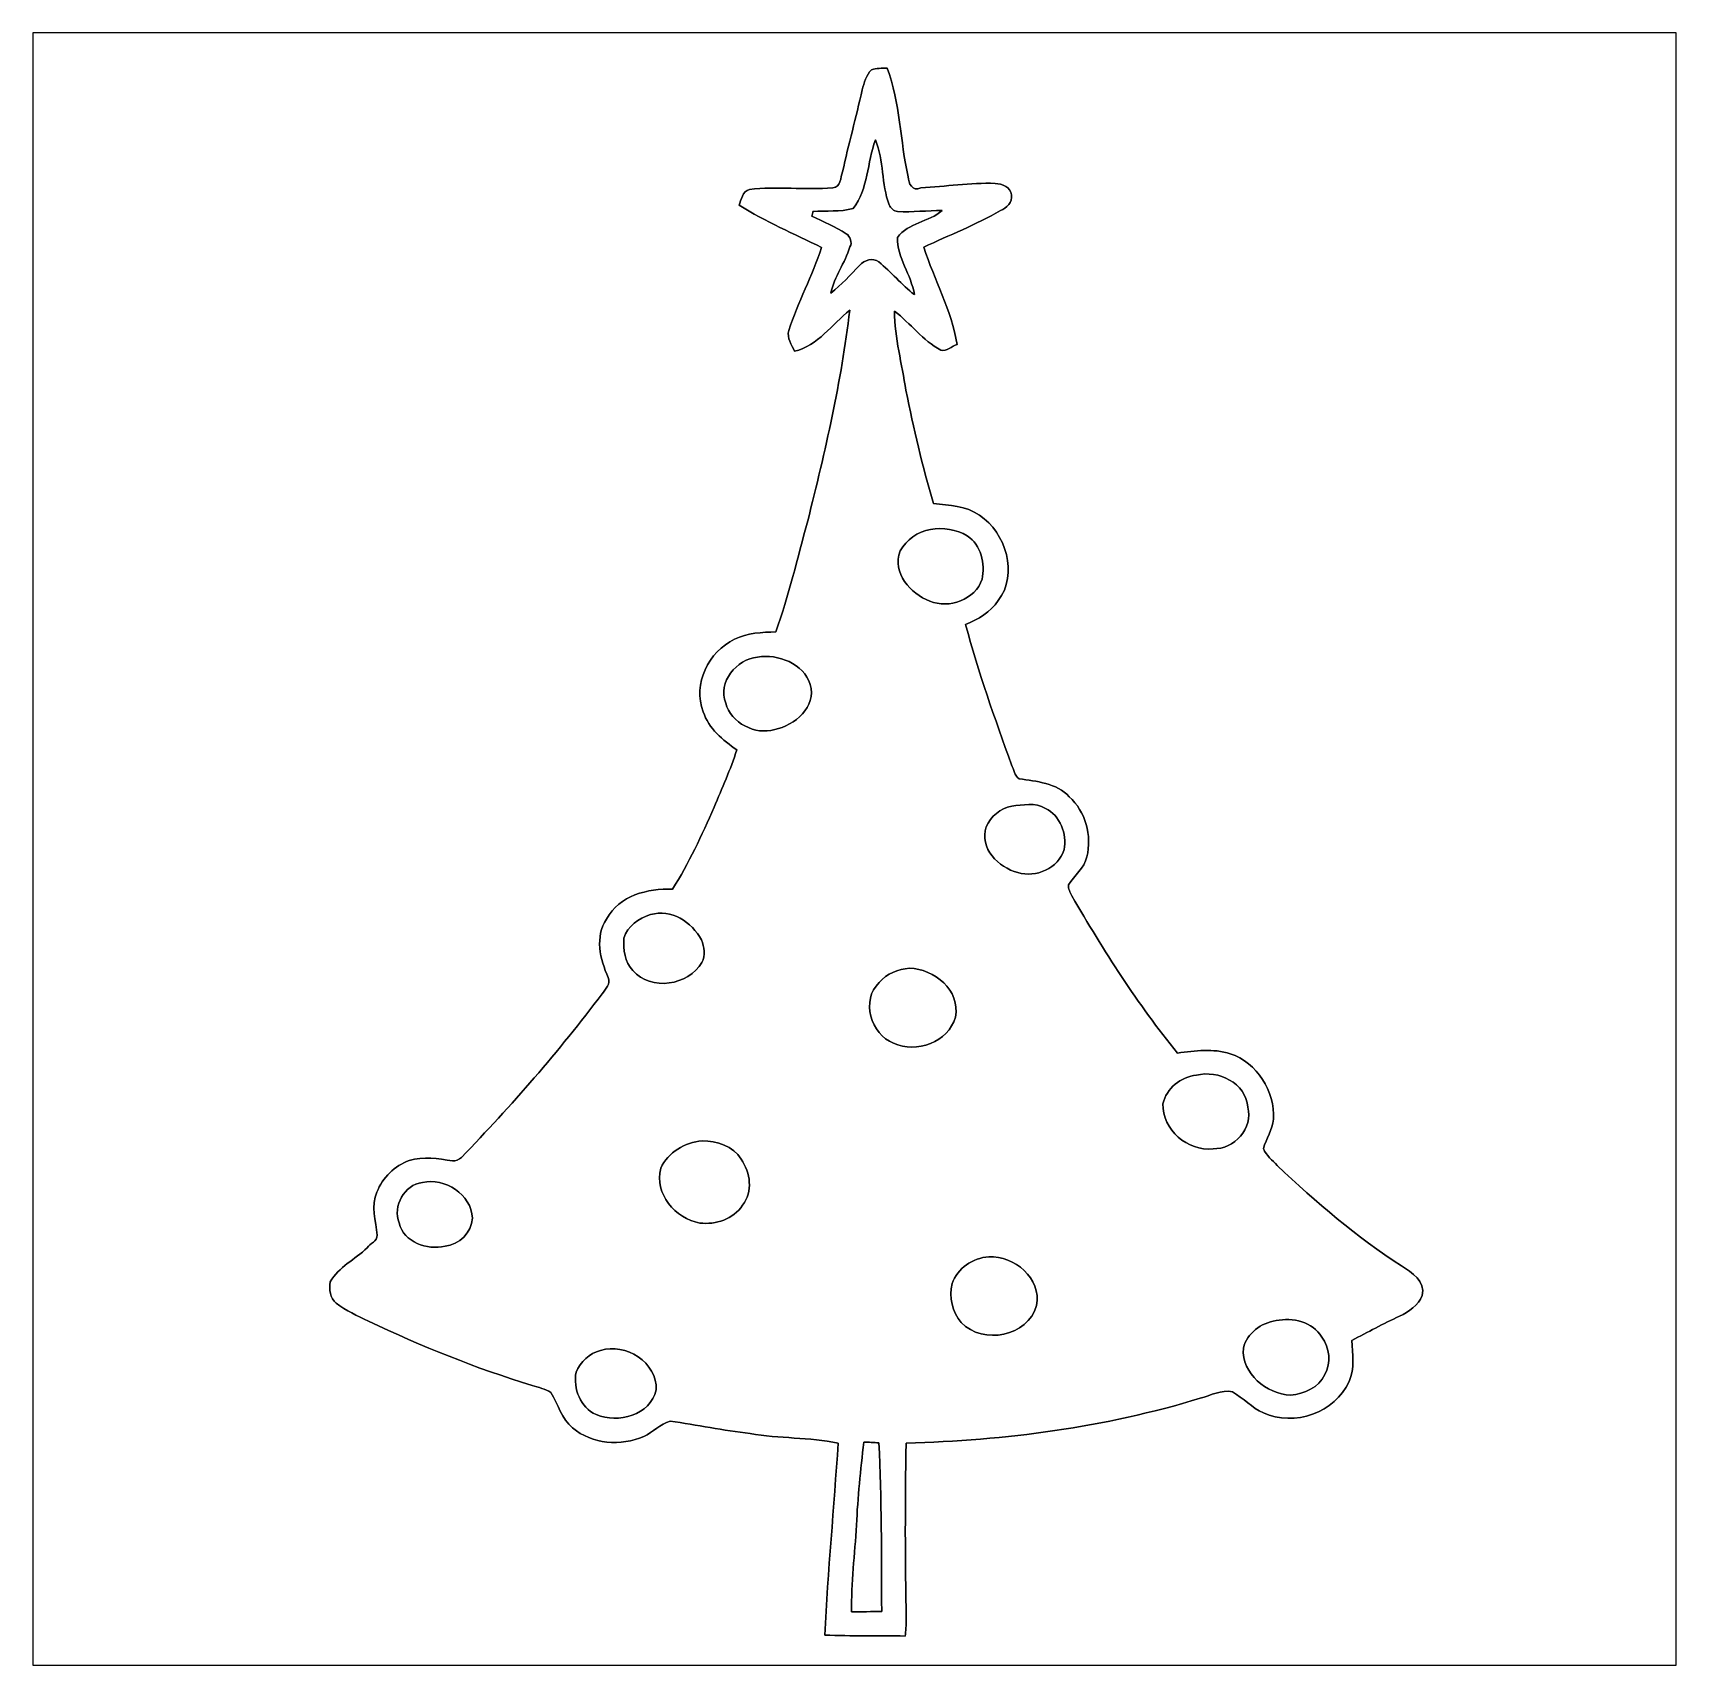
# Model space of a CAD drawing. Header units: centimetres. Extents: x -16.8 to 16.8, y -16.7 to 16.7.
import ezdxf

# ---------------------------------------------------------------- set-up
doc = ezdxf.new("R2010")
doc.units = ezdxf.units.CM
doc.header["$MEASUREMENT"] = 0
doc.layers.add('Layer 1', color=7, linetype='Continuous')

msp = doc.modelspace()

# ---------------------------------------------------------------- linework, layer by layer
at = {"layer": 'Layer 1', "color": 7}
for points, knots in [([(-16.77458, 16.66875), (-16.77458, 16.66875), (16.77458, 16.66875), (16.77458, 16.66875), (16.77458, 16.66875), (16.77458, 16.66875), (16.77458, -16.66875), (16.77458, -16.66875), (16.77458, -16.66875), (16.77458, -16.66875), (-16.77458, -16.66875), (-16.77458, -16.66875), (-16.77458, -16.66875), (-16.77458, -16.66875), (-16.77458, 16.66875), (-16.77458, 16.66875), (-16.77458, 16.66875), (-16.77458, 16.66875), (-16.77458, 16.66875), (-16.77458, 16.66875)], [0, 0, 0, 0, 0.16666667, 0.16666667, 0.16666667, 0.16666667, 0.33333333, 0.33333333, 0.33333333, 0.33333333, 0.5, 0.5, 0.5, 0.5, 0.66666667, 0.66666667, 0.66666667, 0.66666667, 1, 1, 1, 1]), ([(0.34819, 15.91486), (0.2353, 15.80832), (0.1972, 15.64993), (0.15734, 15.50529), (0.15734, 15.50529), (0.03175, 14.94508), (-0.11889, 14.39086), (-0.24448, 13.8303), (-0.24448, 13.8303), (-0.28293, 13.71917), (-0.28152, 13.51174), (-0.44415, 13.50186), (-0.44415, 13.50186), (-1.01, 13.45777), (-1.58221, 13.53855), (-2.1463, 13.4687), (-2.1463, 13.4687), (-2.28706, 13.43342), (-2.31246, 13.25598), (-2.35585, 13.14626), (-2.35585, 13.14626), (-1.81822, 12.81501), (-1.23578, 12.56453), (-0.67134, 12.28372), (-0.67134, 12.28372), (-0.86113, 11.70693), (-1.15323, 11.16859), (-1.34197, 10.59109), (-1.34197, 10.59109), (-1.38748, 10.43411), (-1.28164, 10.2997), (-1.22449, 10.16494), (-1.22449, 10.16494), (-0.74542, 10.28559), (-0.45791, 10.70857), (-0.09666, 11.00808), (-0.09666, 11.00808), (-0.26599, 9.55181), (-0.59831, 8.12059), (-0.95532, 6.70066), (-0.95532, 6.70066), (-1.16558, 5.94431), (-1.34091, 5.17737), (-1.60338, 4.43653), (-1.60338, 4.43653), (-1.88948, 4.42066), (-2.18828, 4.42207), (-2.44722, 4.28237), (-2.44722, 4.28237), (-2.97886, 4.03472), (-3.30623, 3.36762), (-3.08751, 2.80458), (-3.08751, 2.80458), (-2.98133, 2.45921), (-2.68358, 2.22603), (-2.40277, 2.02459), (-2.40277, 2.02459), (-2.53189, 1.62454), (-2.70404, 1.24072), (-2.86526, 0.85302), (-2.86526, 0.85302), (-3.1182, 0.28011), (-3.38032, -0.29104), (-3.71546, -0.82127), (-3.71546, -0.82127), (-4.22204, -0.80328), (-4.80307, -0.94615), (-5.0606, -1.42981), (-5.0606, -1.42981), (-5.30543, -1.79317), (-5.19536, -2.25354), (-5.02779, -2.62537), (-5.02779, -2.62537), (-4.96641, -2.75131), (-5.09341, -2.86244), (-5.15126, -2.95981), (-5.15126, -2.95981), (-6.03956, -4.13032), (-7.00193, -5.2451), (-8.02605, -6.29814), (-8.02605, -6.29814), (-8.07755, -6.34012), (-8.13858, -6.38739), (-8.20984, -6.36905), (-8.20984, -6.36905), (-8.49983, -6.32566), (-8.80181, -6.27027), (-9.08897, -6.36235), (-9.08897, -6.36235), (-9.38918, -6.46994), (-9.63542, -6.70948), (-9.75007, -7.00722), (-9.75007, -7.00722), (-9.87425, -7.28698), (-9.7723, -7.59919), (-9.74337, -7.88846), (-9.74337, -7.88846), (-9.74055, -8.01053), (-9.89013, -8.05991), (-9.95221, -8.14564), (-9.95221, -8.14564), (-10.19739, -8.38306), (-10.53077, -8.53546), (-10.70151, -8.84308), (-10.70151, -8.84308), (-10.72903, -8.99336), (-10.70539, -9.17257), (-10.58263, -9.27629), (-10.58263, -9.27629), (-10.38401, -9.43292), (-10.14871, -9.53064), (-9.92364, -9.64248), (-9.92364, -9.64248), (-8.84096, -10.15506), (-7.7283, -10.60838), (-6.58036, -10.95446), (-6.58036, -10.95446), (-6.45478, -11.00279), (-6.31049, -11.02219), (-6.19866, -11.10156), (-6.19866, -11.10156), (-6.0519, -11.34039), (-5.97994, -11.63673), (-5.75522, -11.82229), (-5.75522, -11.82229), (-5.35658, -12.1599), (-4.76991, -12.19835), (-4.29966, -11.99656), (-4.29966, -11.99656), (-4.11057, -11.91366), (-3.96699, -11.73939), (-3.76555, -11.68682), (-3.76555, -11.68682), (-3.2191, -11.75879), (-2.67864, -11.87732), (-2.12972, -11.93835), (-2.12972, -11.93835), (-1.53494, -12.04524), (-0.92393, -12.00856), (-0.33232, -12.13838), (-0.33232, -12.13838), (-0.42228, -13.44471), (-0.53799, -14.74929), (-0.60889, -16.05668), (-0.60889, -16.05668), (-0.06209, -16.0722), (0.48542, -16.07079), (1.03258, -16.07397), (1.03258, -16.07397), (1.04916, -15.96566), (1.05339, -15.85383), (1.05586, -15.74553), (1.05586, -15.74553), (1.03223, -14.5415), (1.03258, -13.33676), (1.05198, -12.13273), (1.05198, -12.13273), (3.08151, -12.08264), (5.11422, -11.81029), (7.05908, -11.21798), (7.05908, -11.21798), (7.27463, -11.15836), (7.48806, -11.03595), (7.71913, -11.08745), (7.71913, -11.08745), (7.93679, -11.21728), (8.11424, -11.41095), (8.34743, -11.51784), (8.34743, -11.51784), (8.97502, -11.80042), (9.81675, -11.51608), (10.09579, -10.87402), (10.09579, -10.87402), (10.22738, -10.61191), (10.15894, -10.31487), (10.15436, -10.03582), (10.15436, -10.03582), (10.4775, -9.86755), (10.80029, -9.69716), (11.12908, -9.54017), (11.12908, -9.54017), (11.31817, -9.4488), (11.51467, -9.32462), (11.59051, -9.1186), (11.59051, -9.1186), (11.66671, -8.82791), (11.37214, -8.64658), (11.1693, -8.51429), (11.1693, -8.51429), (10.25102, -7.92727), (9.42164, -7.21431), (8.63247, -6.46606), (8.63247, -6.46606), (8.53369, -6.35635), (8.40387, -6.26039), (8.34954, -6.11964), (8.34954, -6.11964), (8.40634, -5.91644), (8.52593, -5.73299), (8.55521, -5.52027), (8.55521, -5.52027), (8.58061, -4.94806), (8.22572, -4.36351), (7.67221, -4.18183), (7.67221, -4.18183), (7.32226, -4.06647), (6.95184, -4.12503), (6.59483, -4.16736), (6.59483, -4.16736), (5.77779, -3.16759), (5.08494, -2.07328), (4.439, -0.95779), (4.439, -0.95779), (4.40549, -0.88794), (4.35469, -0.81386), (4.37021, -0.73378), (4.37021, -0.73378), (4.48486, -0.53516), (4.69829, -0.39652), (4.74345, -0.15875), (4.74345, -0.15875), (4.85387, 0.27623), (4.71558, 0.76306), (4.38432, 1.06821), (4.38432, 1.06821), (4.12397, 1.34796), (3.71757, 1.38324), (3.36303, 1.43369), (3.36303, 1.43369), (3.26566, 1.48943), (3.25402, 1.63195), (3.20463, 1.7205), (3.20463, 1.7205), (2.86773, 2.66629), (2.52236, 3.61174), (2.26871, 4.58329), (2.26871, 4.58329), (2.52659, 4.68665), (2.77142, 4.84293), (2.93476, 5.07189), (2.93476, 5.07189), (3.34821, 5.61869), (3.09174, 6.45866), (2.55058, 6.81919), (2.55058, 6.81919), (2.27542, 7.01005), (1.93322, 7.02239), (1.61255, 7.0545), (1.61255, 7.0545), (1.38606, 7.81544), (1.21073, 8.59084), (1.04987, 9.36801), (1.04987, 9.36801), (0.96591, 9.90494), (0.82479, 10.43693), (0.81562, 10.98233), (0.81562, 10.98233), (1.14653, 10.7375), (1.38853, 10.38296), (1.7593, 10.19034), (1.7593, 10.19034), (1.88136, 10.14871), (1.98508, 10.27112), (2.09444, 10.30464), (2.09444, 10.30464), (1.98155, 11.00208), (1.63019, 11.62368), (1.41534, 12.29007), (1.41534, 12.29007), (1.93534, 12.54196), (2.48038, 12.74586), (2.98027, 13.03761), (2.98027, 13.03761), (3.10127, 13.09052), (3.23427, 13.21223), (3.20499, 13.35828), (3.20499, 13.35828), (3.19123, 13.51915), (3.01237, 13.5823), (2.87479, 13.59535), (2.87479, 13.59535), (2.36537, 13.60734), (1.85984, 13.53044), (1.35184, 13.50504), (1.35184, 13.50504), (1.17934, 13.40697), (1.10067, 13.6077), (1.09396, 13.72552), (1.09396, 13.72552), (0.93239, 14.46283), (0.93239, 15.23824), (0.66463, 15.95049), (0.66463, 15.95049), (0.55951, 15.93885), (0.44767, 15.95367), (0.34819, 15.91486)], [0, 0, 0, 0, 0.01333333, 0.01333333, 0.01333333, 0.01333333, 0.02666667, 0.02666667, 0.02666667, 0.02666667, 0.04, 0.04, 0.04, 0.04, 0.05333333, 0.05333333, 0.05333333, 0.05333333, 0.06666667, 0.06666667, 0.06666667, 0.06666667, 0.08, 0.08, 0.08, 0.08, 0.09333333, 0.09333333, 0.09333333, 0.09333333, 0.10666667, 0.10666667, 0.10666667, 0.10666667, 0.12, 0.12, 0.12, 0.12, 0.13333333, 0.13333333, 0.13333333, 0.13333333, 0.14666667, 0.14666667, 0.14666667, 0.14666667, 0.16, 0.16, 0.16, 0.16, 0.17333333, 0.17333333, 0.17333333, 0.17333333, 0.18666667, 0.18666667, 0.18666667, 0.18666667, 0.2, 0.2, 0.2, 0.2, 0.21333333, 0.21333333, 0.21333333, 0.21333333, 0.22666667, 0.22666667, 0.22666667, 0.22666667, 0.24, 0.24, 0.24, 0.24, 0.25333333, 0.25333333, 0.25333333, 0.25333333, 0.26666667, 0.26666667, 0.26666667, 0.26666667, 0.28, 0.28, 0.28, 0.28, 0.29333333, 0.29333333, 0.29333333, 0.29333333, 0.30666667, 0.30666667, 0.30666667, 0.30666667, 0.32, 0.32, 0.32, 0.32, 0.33333333, 0.33333333, 0.33333333, 0.33333333, 0.34666667, 0.34666667, 0.34666667, 0.34666667, 0.36, 0.36, 0.36, 0.36, 0.37333333, 0.37333333, 0.37333333, 0.37333333, 0.38666667, 0.38666667, 0.38666667, 0.38666667, 0.4, 0.4, 0.4, 0.4, 0.41333333, 0.41333333, 0.41333333, 0.41333333, 0.42666667, 0.42666667, 0.42666667, 0.42666667, 0.44, 0.44, 0.44, 0.44, 0.45333333, 0.45333333, 0.45333333, 0.45333333, 0.46666667, 0.46666667, 0.46666667, 0.46666667, 0.48, 0.48, 0.48, 0.48, 0.49333333, 0.49333333, 0.49333333, 0.49333333, 0.50666667, 0.50666667, 0.50666667, 0.50666667, 0.52, 0.52, 0.52, 0.52, 0.53333333, 0.53333333, 0.53333333, 0.53333333, 0.54666667, 0.54666667, 0.54666667, 0.54666667, 0.56, 0.56, 0.56, 0.56, 0.57333333, 0.57333333, 0.57333333, 0.57333333, 0.58666667, 0.58666667, 0.58666667, 0.58666667, 0.6, 0.6, 0.6, 0.6, 0.61333333, 0.61333333, 0.61333333, 0.61333333, 0.62666667, 0.62666667, 0.62666667, 0.62666667, 0.64, 0.64, 0.64, 0.64, 0.65333333, 0.65333333, 0.65333333, 0.65333333, 0.66666667, 0.66666667, 0.66666667, 0.66666667, 0.68, 0.68, 0.68, 0.68, 0.69333333, 0.69333333, 0.69333333, 0.69333333, 0.70666667, 0.70666667, 0.70666667, 0.70666667, 0.72, 0.72, 0.72, 0.72, 0.73333333, 0.73333333, 0.73333333, 0.73333333, 0.74666667, 0.74666667, 0.74666667, 0.74666667, 0.76, 0.76, 0.76, 0.76, 0.77333333, 0.77333333, 0.77333333, 0.77333333, 0.78666667, 0.78666667, 0.78666667, 0.78666667, 0.8, 0.8, 0.8, 0.8, 0.81333333, 0.81333333, 0.81333333, 0.81333333, 0.82666667, 0.82666667, 0.82666667, 0.82666667, 0.84, 0.84, 0.84, 0.84, 0.85333333, 0.85333333, 0.85333333, 0.85333333, 0.86666667, 0.86666667, 0.86666667, 0.86666667, 0.88, 0.88, 0.88, 0.88, 0.89333333, 0.89333333, 0.89333333, 0.89333333, 0.90666667, 0.90666667, 0.90666667, 0.90666667, 0.92, 0.92, 0.92, 0.92, 0.93333333, 0.93333333, 0.93333333, 0.93333333, 0.94666667, 0.94666667, 0.94666667, 0.94666667, 0.96, 0.96, 0.96, 0.96, 0.97333333, 0.97333333, 0.97333333, 0.97333333, 1, 1, 1, 1]), ([(0.42827, 14.48153), (0.60431, 14.06207), (0.54292, 13.58053), (0.70873, 13.15614), (0.70873, 13.15614), (0.74048, 13.08841), (0.80186, 13.02985), (0.87806, 13.01856), (0.87806, 13.01856), (1.18251, 13.00515), (1.4859, 13.04114), (1.79035, 13.03902), (1.79035, 13.03902), (1.51765, 12.80372), (1.0922, 12.78996), (0.8763, 12.49151), (0.8763, 12.49151), (0.86395, 12.07276), (1.16276, 11.72986), (1.22202, 11.32276), (1.22202, 11.32276), (0.96132, 11.52666), (0.74859, 11.78348), (0.49389, 11.99339), (0.49389, 11.99339), (0.37112, 12.08546), (0.2032, 12.02478), (0.10619, 11.92459), (0.10619, 11.92459), (-0.08467, 11.72845), (-0.26529, 11.51961), (-0.48507, 11.35415), (-0.48507, 11.35415), (-0.40887, 11.68929), (-0.19473, 11.97046), (-0.09313, 12.29677), (-0.09313, 12.29677), (-0.04163, 12.3892), (-0.08396, 12.5095), (-0.16898, 12.56418), (-0.16898, 12.56418), (-0.38947, 12.70882), (-0.63394, 12.80901), (-0.86854, 12.92754), (-0.86854, 12.92754), (-0.86325, 12.94977), (-0.85266, 12.99492), (-0.84773, 13.0175), (-0.84773, 13.0175), (-0.57573, 13.0429), (-0.29139, 13.00727), (-0.02575, 13.081), (-0.02575, 13.081), (0.28046, 13.48176), (0.25506, 14.02221), (0.42827, 14.48153)], [0, 0, 0, 0, 0.06666667, 0.06666667, 0.06666667, 0.06666667, 0.13333333, 0.13333333, 0.13333333, 0.13333333, 0.2, 0.2, 0.2, 0.2, 0.26666667, 0.26666667, 0.26666667, 0.26666667, 0.33333333, 0.33333333, 0.33333333, 0.33333333, 0.4, 0.4, 0.4, 0.4, 0.46666667, 0.46666667, 0.46666667, 0.46666667, 0.53333333, 0.53333333, 0.53333333, 0.53333333, 0.6, 0.6, 0.6, 0.6, 0.66666667, 0.66666667, 0.66666667, 0.66666667, 0.73333333, 0.73333333, 0.73333333, 0.73333333, 0.8, 0.8, 0.8, 0.8, 0.86666667, 0.86666667, 0.86666667, 0.86666667, 1, 1, 1, 1]), ([(1.55046, 6.52462), (1.80481, 6.57084), (2.07998, 6.52921), (2.30293, 6.39516), (2.30293, 6.39516), (2.59045, 6.21242), (2.66594, 5.82154), (2.60667, 5.50827), (2.60667, 5.50827), (2.46451, 5.09411), (1.92722, 4.89585), (1.53705, 5.06483), (1.53705, 5.06483), (1.14018, 5.21264), (0.76447, 5.63598), (0.93239, 6.08718), (0.93239, 6.08718), (1.06257, 6.30943), (1.29152, 6.48617), (1.55046, 6.52462)], [0, 0, 0, 0, 0.16666667, 0.16666667, 0.16666667, 0.16666667, 0.33333333, 0.33333333, 0.33333333, 0.33333333, 0.5, 0.5, 0.5, 0.5, 0.66666667, 0.66666667, 0.66666667, 0.66666667, 1, 1, 1, 1]), ([(-1.97944, 3.91971), (-1.56492, 3.99239), (-1.03681, 3.7846), (-0.90382, 3.3595), (-0.90382, 3.3595), (-0.76941, 2.90371), (-1.22061, 2.52166), (-1.62842, 2.44016), (-1.62842, 2.44016), (-2.03271, 2.31987), (-2.51425, 2.57246), (-2.62961, 2.97991), (-2.62961, 2.97991), (-2.80035, 3.40924), (-2.40559, 3.87597), (-1.97944, 3.91971)], [0, 0, 0, 0, 0.2, 0.2, 0.2, 0.2, 0.4, 0.4, 0.4, 0.4, 0.6, 0.6, 0.6, 0.6, 1, 1, 1, 1]), ([(3.20922, 0.87595), (3.43464, 0.89853), (3.69182, 0.95779), (3.89784, 0.82868), (3.89784, 0.82868), (4.20264, 0.68545), (4.33599, 0.30445), (4.28272, -0.01305), (4.28272, -0.01305), (4.16031, -0.39511), (3.70664, -0.59725), (3.33234, -0.47943), (3.33234, -0.47943), (2.93723, -0.381), (2.54564, 0.01517), (2.68676, 0.45261), (2.68676, 0.45261), (2.77742, 0.6671), (2.98062, 0.83079), (3.20922, 0.87595)], [0, 0, 0, 0, 0.16666667, 0.16666667, 0.16666667, 0.16666667, 0.33333333, 0.33333333, 0.33333333, 0.33333333, 0.5, 0.5, 0.5, 0.5, 0.66666667, 0.66666667, 0.66666667, 0.66666667, 1, 1, 1, 1]), ([(-4.16489, -1.34056), (-3.74297, -1.21638), (-3.31788, -1.4919), (-3.12491, -1.85632), (-3.12491, -1.85632), (-3.07199, -2.00237), (-3.03565, -2.17135), (-3.11468, -2.3181), (-3.11468, -2.3181), (-3.38949, -2.78871), (-4.16066, -2.9083), (-4.52579, -2.48038), (-4.52579, -2.48038), (-4.69406, -2.30964), (-4.71946, -2.04964), (-4.70747, -1.8228), (-4.70747, -1.8228), (-4.63515, -1.57409), (-4.4009, -1.41393), (-4.16489, -1.34056)], [0, 0, 0, 0, 0.16666667, 0.16666667, 0.16666667, 0.16666667, 0.33333333, 0.33333333, 0.33333333, 0.33333333, 0.5, 0.5, 0.5, 0.5, 0.66666667, 0.66666667, 0.66666667, 0.66666667, 1, 1, 1, 1]), ([(1.12289, -2.43417), (1.62348, -2.44828), (2.17205, -2.88502), (2.05952, -3.43288), (2.05952, -3.43288), (1.91805, -3.95429), (1.26118, -4.17442), (0.79551, -3.96663), (0.79551, -3.96663), (0.33549, -3.78284), (0.12171, -3.0861), (0.50518, -2.72803), (0.50518, -2.72803), (0.65546, -2.54247), (0.89112, -2.45533), (1.12289, -2.43417)], [0, 0, 0, 0, 0.2, 0.2, 0.2, 0.2, 0.4, 0.4, 0.4, 0.4, 0.6, 0.6, 0.6, 0.6, 1, 1, 1, 1]), ([(6.98112, -4.61786), (7.4295, -4.51167), (7.98865, -4.7752), (8.02922, -5.27297), (8.02922, -5.27297), (8.15269, -5.69736), (7.74629, -6.1401), (7.31943, -6.1214), (7.31943, -6.1214), (6.80402, -6.18596), (6.28438, -5.72699), (6.29779, -5.20418), (6.29779, -5.20418), (6.3627, -4.88562), (6.66644, -4.65561), (6.98112, -4.61786)], [0, 0, 0, 0, 0.2, 0.2, 0.2, 0.2, 0.4, 0.4, 0.4, 0.4, 0.6, 0.6, 0.6, 0.6, 1, 1, 1, 1]), ([(-3.11009, -5.95771), (-2.81446, -5.96794), (-2.47756, -6.06249), (-2.31563, -6.33483), (-2.31563, -6.33483), (-2.12408, -6.60471), (-2.06834, -7.00299), (-2.28529, -7.27534), (-2.28529, -7.27534), (-2.47015, -7.55897), (-2.83104, -7.67962), (-3.15807, -7.63905), (-3.15807, -7.63905), (-3.6516, -7.5438), (-4.09751, -7.0425), (-3.95676, -6.51969), (-3.95676, -6.51969), (-3.80929, -6.18913), (-3.45934, -5.99475), (-3.11009, -5.95771)], [0, 0, 0, 0, 0.16666667, 0.16666667, 0.16666667, 0.16666667, 0.33333333, 0.33333333, 0.33333333, 0.33333333, 0.5, 0.5, 0.5, 0.5, 0.66666667, 0.66666667, 0.66666667, 0.66666667, 1, 1, 1, 1]), ([(-8.82156, -6.80932), (-8.36048, -6.71301), (-7.82426, -7.0485), (-7.79956, -7.53851), (-7.79956, -7.53851), (-7.81614, -7.8292), (-8.06662, -8.08849), (-8.35907, -8.11142), (-8.35907, -8.11142), (-8.72525, -8.20032), (-9.19903, -8.03381), (-9.29534, -7.63729), (-9.29534, -7.63729), (-9.43081, -7.29015), (-9.19198, -6.85835), (-8.82156, -6.80932)], [0, 0, 0, 0, 0.2, 0.2, 0.2, 0.2, 0.4, 0.4, 0.4, 0.4, 0.6, 0.6, 0.6, 0.6, 1, 1, 1, 1]), ([(2.74179, -8.32873), (3.26602, -8.2998), (3.81917, -8.77217), (3.71722, -9.32392), (3.71722, -9.32392), (3.53977, -9.96033), (2.62608, -10.12966), (2.17981, -9.67352), (2.17981, -9.67352), (2.00131, -9.4548), (1.92017, -9.15035), (1.99531, -8.87589), (1.99531, -8.87589), (2.09515, -8.55768), (2.41935, -8.35378), (2.74179, -8.32873)], [0, 0, 0, 0, 0.2, 0.2, 0.2, 0.2, 0.4, 0.4, 0.4, 0.4, 0.6, 0.6, 0.6, 0.6, 1, 1, 1, 1]), ([(8.60566, -9.63154), (8.94221, -9.56663), (9.35567, -9.65129), (9.53911, -9.96809), (9.53911, -9.96809), (9.6968, -10.18399), (9.73808, -10.49761), (9.60402, -10.73432), (9.60402, -10.73432), (9.48478, -11.00772), (9.17963, -11.12379), (8.90411, -11.15554), (8.90411, -11.15554), (8.41128, -11.12838), (7.90363, -10.71562), (7.93856, -10.19246), (7.93856, -10.19246), (8.01758, -9.88589), (8.30298, -9.67811), (8.60566, -9.63154)], [0, 0, 0, 0, 0.16666667, 0.16666667, 0.16666667, 0.16666667, 0.33333333, 0.33333333, 0.33333333, 0.33333333, 0.5, 0.5, 0.5, 0.5, 0.66666667, 0.66666667, 0.66666667, 0.66666667, 1, 1, 1, 1]), ([(-5.18407, -10.24184), (-4.67431, -10.07674), (-4.02131, -10.48773), (-4.04918, -11.04829), (-4.04918, -11.04829), (-4.16948, -11.56511), (-4.82847, -11.7408), (-5.27262, -11.55206), (-5.27262, -11.55206), (-5.60352, -11.40742), (-5.73934, -11.02254), (-5.68537, -10.68564), (-5.68537, -10.68564), (-5.59012, -10.47538), (-5.41338, -10.29441), (-5.18407, -10.24184)], [0, 0, 0, 0, 0.2, 0.2, 0.2, 0.2, 0.4, 0.4, 0.4, 0.4, 0.6, 0.6, 0.6, 0.6, 1, 1, 1, 1]), ([(0.18874, -12.11474), (0.28751, -12.11262), (0.39546, -12.12568), (0.49706, -12.12744), (0.49706, -12.12744), (0.5588, -13.27503), (0.54645, -14.42402), (0.55527, -15.57267), (0.55527, -15.57267), (0.3496, -15.57479), (0.14464, -15.58114), (-0.06068, -15.5829), (-0.06068, -15.5829), (-0.06914, -14.98988), (0.00706, -14.40109), (0.04022, -13.81019), (0.04022, -13.81019), (0.06526, -13.24292), (0.12524, -12.67813), (0.18874, -12.11474)], [0, 0, 0, 0, 0.16666667, 0.16666667, 0.16666667, 0.16666667, 0.33333333, 0.33333333, 0.33333333, 0.33333333, 0.5, 0.5, 0.5, 0.5, 0.66666667, 0.66666667, 0.66666667, 0.66666667, 1, 1, 1, 1])]:
    msp.add_open_spline(points, degree=3, knots=knots, dxfattribs=at)
at = {"layer": 'Layer 1', "color": 253}
for points, knots in [([(0.34819, 15.91486), (0.44767, 15.95367), (0.55951, 15.93885), (0.66463, 15.95049), (0.66463, 15.95049), (0.93239, 15.23824), (0.93239, 14.46283), (1.09396, 13.72552), (1.09396, 13.72552), (1.10067, 13.6077), (1.17934, 13.40697), (1.35184, 13.50504), (1.35184, 13.50504), (1.85984, 13.53044), (2.36537, 13.60734), (2.87479, 13.59535), (2.87479, 13.59535), (3.01237, 13.5823), (3.19123, 13.51915), (3.20499, 13.35828), (3.20499, 13.35828), (3.23427, 13.21223), (3.10127, 13.09052), (2.98027, 13.03761), (2.98027, 13.03761), (2.48038, 12.74586), (1.93534, 12.54196), (1.41534, 12.29007), (1.41534, 12.29007), (1.63019, 11.62368), (1.98155, 11.00208), (2.09444, 10.30464), (2.09444, 10.30464), (1.98508, 10.27112), (1.88136, 10.14871), (1.7593, 10.19034), (1.7593, 10.19034), (1.38853, 10.38296), (1.14653, 10.7375), (0.81562, 10.98233), (0.81562, 10.98233), (0.82479, 10.43693), (0.96591, 9.90494), (1.04987, 9.36801), (1.04987, 9.36801), (1.21073, 8.59084), (1.38606, 7.81544), (1.61255, 7.0545), (1.61255, 7.0545), (1.93322, 7.02239), (2.27542, 7.01005), (2.55058, 6.81919), (2.55058, 6.81919), (3.09174, 6.45866), (3.34821, 5.61869), (2.93476, 5.07189), (2.93476, 5.07189), (2.77142, 4.84293), (2.52659, 4.68665), (2.26871, 4.58329), (2.26871, 4.58329), (2.52236, 3.61174), (2.86773, 2.66629), (3.20463, 1.7205), (3.20463, 1.7205), (3.25402, 1.63195), (3.26566, 1.48943), (3.36303, 1.43369), (3.36303, 1.43369), (3.71757, 1.38324), (4.12397, 1.34796), (4.38432, 1.06821), (4.38432, 1.06821), (4.71558, 0.76306), (4.85387, 0.27623), (4.74345, -0.15875), (4.74345, -0.15875), (4.69829, -0.39652), (4.48486, -0.53516), (4.37021, -0.73378), (4.37021, -0.73378), (4.35469, -0.81386), (4.40549, -0.88794), (4.439, -0.95779), (4.439, -0.95779), (5.08494, -2.07328), (5.77779, -3.16759), (6.59483, -4.16736), (6.59483, -4.16736), (6.95184, -4.12503), (7.32226, -4.06647), (7.67221, -4.18183), (7.67221, -4.18183), (8.22572, -4.36351), (8.58061, -4.94806), (8.55521, -5.52027), (8.55521, -5.52027), (8.52593, -5.73299), (8.40634, -5.91644), (8.34954, -6.11964), (8.34954, -6.11964), (8.40387, -6.26039), (8.53369, -6.35635), (8.63247, -6.46606), (8.63247, -6.46606), (9.42164, -7.21431), (10.25102, -7.92727), (11.1693, -8.51429), (11.1693, -8.51429), (11.37214, -8.64658), (11.66671, -8.82791), (11.59051, -9.1186), (11.59051, -9.1186), (11.51467, -9.32462), (11.31817, -9.4488), (11.12908, -9.54017), (11.12908, -9.54017), (10.80029, -9.69716), (10.4775, -9.86755), (10.15436, -10.03582), (10.15436, -10.03582), (10.15894, -10.31487), (10.22738, -10.61191), (10.09579, -10.87402), (10.09579, -10.87402), (9.81675, -11.51608), (8.97502, -11.80042), (8.34743, -11.51784), (8.34743, -11.51784), (8.11424, -11.41095), (7.93679, -11.21728), (7.71913, -11.08745), (7.71913, -11.08745), (7.48806, -11.03595), (7.27463, -11.15836), (7.05908, -11.21798), (7.05908, -11.21798), (5.11422, -11.81029), (3.08151, -12.08264), (1.05198, -12.13273), (1.05198, -12.13273), (1.03258, -13.33676), (1.03223, -14.5415), (1.05586, -15.74553), (1.05586, -15.74553), (1.05339, -15.85383), (1.04916, -15.96566), (1.03258, -16.07397), (1.03258, -16.07397), (0.48542, -16.07079), (-0.06209, -16.0722), (-0.60889, -16.05668), (-0.60889, -16.05668), (-0.53799, -14.74929), (-0.42228, -13.44471), (-0.33232, -12.13838), (-0.33232, -12.13838), (-0.92393, -12.00856), (-1.53494, -12.04524), (-2.12972, -11.93835), (-2.12972, -11.93835), (-2.67864, -11.87732), (-3.2191, -11.75879), (-3.76555, -11.68682), (-3.76555, -11.68682), (-3.96699, -11.73939), (-4.11057, -11.91366), (-4.29966, -11.99656), (-4.29966, -11.99656), (-4.76991, -12.19835), (-5.35658, -12.1599), (-5.75522, -11.82229), (-5.75522, -11.82229), (-5.97994, -11.63673), (-6.0519, -11.34039), (-6.19866, -11.10156), (-6.19866, -11.10156), (-6.31049, -11.02219), (-6.45478, -11.00279), (-6.58036, -10.95446), (-6.58036, -10.95446), (-7.7283, -10.60838), (-8.84096, -10.15506), (-9.92364, -9.64248), (-9.92364, -9.64248), (-10.14871, -9.53064), (-10.38401, -9.43292), (-10.58263, -9.27629), (-10.58263, -9.27629), (-10.70539, -9.17257), (-10.72903, -8.99336), (-10.70151, -8.84308), (-10.70151, -8.84308), (-10.53077, -8.53546), (-10.19739, -8.38306), (-9.95221, -8.14564), (-9.95221, -8.14564), (-9.89013, -8.05991), (-9.74055, -8.01053), (-9.74337, -7.88846), (-9.74337, -7.88846), (-9.7723, -7.59919), (-9.87425, -7.28698), (-9.75007, -7.00722), (-9.75007, -7.00722), (-9.63542, -6.70948), (-9.38918, -6.46994), (-9.08897, -6.36235), (-9.08897, -6.36235), (-8.80181, -6.27027), (-8.49983, -6.32566), (-8.20984, -6.36905), (-8.20984, -6.36905), (-8.13858, -6.38739), (-8.07755, -6.34012), (-8.02605, -6.29814), (-8.02605, -6.29814), (-7.00193, -5.2451), (-6.03956, -4.13032), (-5.15126, -2.95981), (-5.15126, -2.95981), (-5.09341, -2.86244), (-4.96641, -2.75131), (-5.02779, -2.62537), (-5.02779, -2.62537), (-5.19536, -2.25354), (-5.30543, -1.79317), (-5.0606, -1.42981), (-5.0606, -1.42981), (-4.80307, -0.94615), (-4.22204, -0.80328), (-3.71546, -0.82127), (-3.71546, -0.82127), (-3.38032, -0.29104), (-3.1182, 0.28011), (-2.86526, 0.85302), (-2.86526, 0.85302), (-2.70404, 1.24072), (-2.53189, 1.62454), (-2.40277, 2.02459), (-2.40277, 2.02459), (-2.68358, 2.22603), (-2.98133, 2.45921), (-3.08751, 2.80458), (-3.08751, 2.80458), (-3.30623, 3.36762), (-2.97886, 4.03472), (-2.44722, 4.28237), (-2.44722, 4.28237), (-2.18828, 4.42207), (-1.88948, 4.42066), (-1.60338, 4.43653), (-1.60338, 4.43653), (-1.34091, 5.17737), (-1.16558, 5.94431), (-0.95532, 6.70066), (-0.95532, 6.70066), (-0.59831, 8.12059), (-0.26599, 9.55181), (-0.09666, 11.00808), (-0.09666, 11.00808), (-0.45791, 10.70857), (-0.74542, 10.28559), (-1.22449, 10.16494), (-1.22449, 10.16494), (-1.28164, 10.2997), (-1.38748, 10.43411), (-1.34197, 10.59109), (-1.34197, 10.59109), (-1.15323, 11.16859), (-0.86113, 11.70693), (-0.67134, 12.28372), (-0.67134, 12.28372), (-1.23578, 12.56453), (-1.81822, 12.81501), (-2.35585, 13.14626), (-2.35585, 13.14626), (-2.31246, 13.25598), (-2.28706, 13.43342), (-2.1463, 13.4687), (-2.1463, 13.4687), (-1.58221, 13.53855), (-1.01, 13.45777), (-0.44415, 13.50186), (-0.44415, 13.50186), (-0.28152, 13.51174), (-0.28293, 13.71917), (-0.24448, 13.8303), (-0.24448, 13.8303), (-0.11889, 14.39086), (0.03175, 14.94508), (0.15734, 15.50529), (0.15734, 15.50529), (0.1972, 15.64993), (0.2353, 15.80832), (0.34819, 15.91486), (0.34819, 15.91486), (0.34819, 15.91486), (0.34819, 15.91486), (0.34819, 15.91486)], [0, 0, 0, 0, 0.01315789, 0.01315789, 0.01315789, 0.01315789, 0.02631579, 0.02631579, 0.02631579, 0.02631579, 0.03947368, 0.03947368, 0.03947368, 0.03947368, 0.05263158, 0.05263158, 0.05263158, 0.05263158, 0.06578947, 0.06578947, 0.06578947, 0.06578947, 0.07894737, 0.07894737, 0.07894737, 0.07894737, 0.09210526, 0.09210526, 0.09210526, 0.09210526, 0.10526316, 0.10526316, 0.10526316, 0.10526316, 0.11842105, 0.11842105, 0.11842105, 0.11842105, 0.13157895, 0.13157895, 0.13157895, 0.13157895, 0.14473684, 0.14473684, 0.14473684, 0.14473684, 0.15789474, 0.15789474, 0.15789474, 0.15789474, 0.17105263, 0.17105263, 0.17105263, 0.17105263, 0.18421053, 0.18421053, 0.18421053, 0.18421053, 0.19736842, 0.19736842, 0.19736842, 0.19736842, 0.21052632, 0.21052632, 0.21052632, 0.21052632, 0.22368421, 0.22368421, 0.22368421, 0.22368421, 0.23684211, 0.23684211, 0.23684211, 0.23684211, 0.25, 0.25, 0.25, 0.25, 0.26315789, 0.26315789, 0.26315789, 0.26315789, 0.27631579, 0.27631579, 0.27631579, 0.27631579, 0.28947368, 0.28947368, 0.28947368, 0.28947368, 0.30263158, 0.30263158, 0.30263158, 0.30263158, 0.31578947, 0.31578947, 0.31578947, 0.31578947, 0.32894737, 0.32894737, 0.32894737, 0.32894737, 0.34210526, 0.34210526, 0.34210526, 0.34210526, 0.35526316, 0.35526316, 0.35526316, 0.35526316, 0.36842105, 0.36842105, 0.36842105, 0.36842105, 0.38157895, 0.38157895, 0.38157895, 0.38157895, 0.39473684, 0.39473684, 0.39473684, 0.39473684, 0.40789474, 0.40789474, 0.40789474, 0.40789474, 0.42105263, 0.42105263, 0.42105263, 0.42105263, 0.43421053, 0.43421053, 0.43421053, 0.43421053, 0.44736842, 0.44736842, 0.44736842, 0.44736842, 0.46052632, 0.46052632, 0.46052632, 0.46052632, 0.47368421, 0.47368421, 0.47368421, 0.47368421, 0.48684211, 0.48684211, 0.48684211, 0.48684211, 0.5, 0.5, 0.5, 0.5, 0.51315789, 0.51315789, 0.51315789, 0.51315789, 0.52631579, 0.52631579, 0.52631579, 0.52631579, 0.53947368, 0.53947368, 0.53947368, 0.53947368, 0.55263158, 0.55263158, 0.55263158, 0.55263158, 0.56578947, 0.56578947, 0.56578947, 0.56578947, 0.57894737, 0.57894737, 0.57894737, 0.57894737, 0.59210526, 0.59210526, 0.59210526, 0.59210526, 0.60526316, 0.60526316, 0.60526316, 0.60526316, 0.61842105, 0.61842105, 0.61842105, 0.61842105, 0.63157895, 0.63157895, 0.63157895, 0.63157895, 0.64473684, 0.64473684, 0.64473684, 0.64473684, 0.65789474, 0.65789474, 0.65789474, 0.65789474, 0.67105263, 0.67105263, 0.67105263, 0.67105263, 0.68421053, 0.68421053, 0.68421053, 0.68421053, 0.69736842, 0.69736842, 0.69736842, 0.69736842, 0.71052632, 0.71052632, 0.71052632, 0.71052632, 0.72368421, 0.72368421, 0.72368421, 0.72368421, 0.73684211, 0.73684211, 0.73684211, 0.73684211, 0.75, 0.75, 0.75, 0.75, 0.76315789, 0.76315789, 0.76315789, 0.76315789, 0.77631579, 0.77631579, 0.77631579, 0.77631579, 0.78947368, 0.78947368, 0.78947368, 0.78947368, 0.80263158, 0.80263158, 0.80263158, 0.80263158, 0.81578947, 0.81578947, 0.81578947, 0.81578947, 0.82894737, 0.82894737, 0.82894737, 0.82894737, 0.84210526, 0.84210526, 0.84210526, 0.84210526, 0.85526316, 0.85526316, 0.85526316, 0.85526316, 0.86842105, 0.86842105, 0.86842105, 0.86842105, 0.88157895, 0.88157895, 0.88157895, 0.88157895, 0.89473684, 0.89473684, 0.89473684, 0.89473684, 0.90789474, 0.90789474, 0.90789474, 0.90789474, 0.92105263, 0.92105263, 0.92105263, 0.92105263, 0.93421053, 0.93421053, 0.93421053, 0.93421053, 0.94736842, 0.94736842, 0.94736842, 0.94736842, 0.96052632, 0.96052632, 0.96052632, 0.96052632, 0.97368421, 0.97368421, 0.97368421, 0.97368421, 1, 1, 1, 1]), ([(0.42827, 14.48153), (0.25506, 14.02221), (0.28046, 13.48176), (-0.02575, 13.081), (-0.02575, 13.081), (-0.29139, 13.00727), (-0.57573, 13.0429), (-0.84773, 13.0175), (-0.84773, 13.0175), (-0.85266, 12.99492), (-0.86325, 12.94977), (-0.86854, 12.92754), (-0.86854, 12.92754), (-0.63394, 12.80901), (-0.38947, 12.70882), (-0.16898, 12.56418), (-0.16898, 12.56418), (-0.08396, 12.5095), (-0.04163, 12.3892), (-0.09313, 12.29677), (-0.09313, 12.29677), (-0.19473, 11.97046), (-0.40887, 11.68929), (-0.48507, 11.35415), (-0.48507, 11.35415), (-0.26529, 11.51961), (-0.08467, 11.72845), (0.10619, 11.92459), (0.10619, 11.92459), (0.2032, 12.02478), (0.37112, 12.08546), (0.49389, 11.99339), (0.49389, 11.99339), (0.74859, 11.78348), (0.96132, 11.52666), (1.22202, 11.32276), (1.22202, 11.32276), (1.16276, 11.72986), (0.86395, 12.07276), (0.8763, 12.49151), (0.8763, 12.49151), (1.0922, 12.78996), (1.51765, 12.80372), (1.79035, 13.03902), (1.79035, 13.03902), (1.4859, 13.04114), (1.18251, 13.00515), (0.87806, 13.01856), (0.87806, 13.01856), (0.80186, 13.02985), (0.74048, 13.08841), (0.70873, 13.15614), (0.70873, 13.15614), (0.54292, 13.58053), (0.60431, 14.06207), (0.42827, 14.48153), (0.42827, 14.48153), (0.42827, 14.48153), (0.42827, 14.48153), (0.42827, 14.48153)], [0, 0, 0, 0, 0.0625, 0.0625, 0.0625, 0.0625, 0.125, 0.125, 0.125, 0.125, 0.1875, 0.1875, 0.1875, 0.1875, 0.25, 0.25, 0.25, 0.25, 0.3125, 0.3125, 0.3125, 0.3125, 0.375, 0.375, 0.375, 0.375, 0.4375, 0.4375, 0.4375, 0.4375, 0.5, 0.5, 0.5, 0.5, 0.5625, 0.5625, 0.5625, 0.5625, 0.625, 0.625, 0.625, 0.625, 0.6875, 0.6875, 0.6875, 0.6875, 0.75, 0.75, 0.75, 0.75, 0.8125, 0.8125, 0.8125, 0.8125, 0.875, 0.875, 0.875, 0.875, 1, 1, 1, 1]), ([(1.55046, 6.52462), (1.29152, 6.48617), (1.06257, 6.30943), (0.93239, 6.08718), (0.93239, 6.08718), (0.76447, 5.63598), (1.14018, 5.21264), (1.53705, 5.06483), (1.53705, 5.06483), (1.92722, 4.89585), (2.46451, 5.09411), (2.60667, 5.50827), (2.60667, 5.50827), (2.66594, 5.82154), (2.59045, 6.21242), (2.30293, 6.39516), (2.30293, 6.39516), (2.07998, 6.52921), (1.80481, 6.57084), (1.55046, 6.52462), (1.55046, 6.52462), (1.55046, 6.52462), (1.55046, 6.52462), (1.55046, 6.52462)], [0, 0, 0, 0, 0.14285714, 0.14285714, 0.14285714, 0.14285714, 0.28571429, 0.28571429, 0.28571429, 0.28571429, 0.42857143, 0.42857143, 0.42857143, 0.42857143, 0.57142857, 0.57142857, 0.57142857, 0.57142857, 0.71428571, 0.71428571, 0.71428571, 0.71428571, 1, 1, 1, 1]), ([(-1.97944, 3.91971), (-2.40559, 3.87597), (-2.80035, 3.40924), (-2.62961, 2.97991), (-2.62961, 2.97991), (-2.51425, 2.57246), (-2.03271, 2.31987), (-1.62842, 2.44016), (-1.62842, 2.44016), (-1.22061, 2.52166), (-0.76941, 2.90371), (-0.90382, 3.3595), (-0.90382, 3.3595), (-1.03681, 3.7846), (-1.56492, 3.99239), (-1.97944, 3.91971), (-1.97944, 3.91971), (-1.97944, 3.91971), (-1.97944, 3.91971), (-1.97944, 3.91971)], [0, 0, 0, 0, 0.16666667, 0.16666667, 0.16666667, 0.16666667, 0.33333333, 0.33333333, 0.33333333, 0.33333333, 0.5, 0.5, 0.5, 0.5, 0.66666667, 0.66666667, 0.66666667, 0.66666667, 1, 1, 1, 1]), ([(3.20922, 0.87595), (2.98062, 0.83079), (2.77742, 0.6671), (2.68676, 0.45261), (2.68676, 0.45261), (2.54564, 0.01517), (2.93723, -0.381), (3.33234, -0.47943), (3.33234, -0.47943), (3.70664, -0.59725), (4.16031, -0.39511), (4.28272, -0.01305), (4.28272, -0.01305), (4.33599, 0.30445), (4.20264, 0.68545), (3.89784, 0.82868), (3.89784, 0.82868), (3.69182, 0.95779), (3.43464, 0.89853), (3.20922, 0.87595), (3.20922, 0.87595), (3.20922, 0.87595), (3.20922, 0.87595), (3.20922, 0.87595)], [0, 0, 0, 0, 0.14285714, 0.14285714, 0.14285714, 0.14285714, 0.28571429, 0.28571429, 0.28571429, 0.28571429, 0.42857143, 0.42857143, 0.42857143, 0.42857143, 0.57142857, 0.57142857, 0.57142857, 0.57142857, 0.71428571, 0.71428571, 0.71428571, 0.71428571, 1, 1, 1, 1]), ([(-4.16489, -1.34056), (-4.4009, -1.41393), (-4.63515, -1.57409), (-4.70747, -1.8228), (-4.70747, -1.8228), (-4.71946, -2.04964), (-4.69406, -2.30964), (-4.52579, -2.48038), (-4.52579, -2.48038), (-4.16066, -2.9083), (-3.38949, -2.78871), (-3.11468, -2.3181), (-3.11468, -2.3181), (-3.03565, -2.17135), (-3.07199, -2.00237), (-3.12491, -1.85632), (-3.12491, -1.85632), (-3.31788, -1.4919), (-3.74297, -1.21638), (-4.16489, -1.34056), (-4.16489, -1.34056), (-4.16489, -1.34056), (-4.16489, -1.34056), (-4.16489, -1.34056)], [0, 0, 0, 0, 0.14285714, 0.14285714, 0.14285714, 0.14285714, 0.28571429, 0.28571429, 0.28571429, 0.28571429, 0.42857143, 0.42857143, 0.42857143, 0.42857143, 0.57142857, 0.57142857, 0.57142857, 0.57142857, 0.71428571, 0.71428571, 0.71428571, 0.71428571, 1, 1, 1, 1]), ([(1.12289, -2.43417), (0.89112, -2.45533), (0.65546, -2.54247), (0.50518, -2.72803), (0.50518, -2.72803), (0.12171, -3.0861), (0.33549, -3.78284), (0.79551, -3.96663), (0.79551, -3.96663), (1.26118, -4.17442), (1.91805, -3.95429), (2.05952, -3.43288), (2.05952, -3.43288), (2.17205, -2.88502), (1.62348, -2.44828), (1.12289, -2.43417), (1.12289, -2.43417), (1.12289, -2.43417), (1.12289, -2.43417), (1.12289, -2.43417)], [0, 0, 0, 0, 0.16666667, 0.16666667, 0.16666667, 0.16666667, 0.33333333, 0.33333333, 0.33333333, 0.33333333, 0.5, 0.5, 0.5, 0.5, 0.66666667, 0.66666667, 0.66666667, 0.66666667, 1, 1, 1, 1]), ([(6.98112, -4.61786), (6.66644, -4.65561), (6.3627, -4.88562), (6.29779, -5.20418), (6.29779, -5.20418), (6.28438, -5.72699), (6.80402, -6.18596), (7.31943, -6.1214), (7.31943, -6.1214), (7.74629, -6.1401), (8.15269, -5.69736), (8.02922, -5.27297), (8.02922, -5.27297), (7.98865, -4.7752), (7.4295, -4.51167), (6.98112, -4.61786), (6.98112, -4.61786), (6.98112, -4.61786), (6.98112, -4.61786), (6.98112, -4.61786)], [0, 0, 0, 0, 0.16666667, 0.16666667, 0.16666667, 0.16666667, 0.33333333, 0.33333333, 0.33333333, 0.33333333, 0.5, 0.5, 0.5, 0.5, 0.66666667, 0.66666667, 0.66666667, 0.66666667, 1, 1, 1, 1]), ([(-3.11009, -5.95771), (-3.45934, -5.99475), (-3.80929, -6.18913), (-3.95676, -6.51969), (-3.95676, -6.51969), (-4.09751, -7.0425), (-3.6516, -7.5438), (-3.15807, -7.63905), (-3.15807, -7.63905), (-2.83104, -7.67962), (-2.47015, -7.55897), (-2.28529, -7.27534), (-2.28529, -7.27534), (-2.06834, -7.00299), (-2.12408, -6.60471), (-2.31563, -6.33483), (-2.31563, -6.33483), (-2.47756, -6.06249), (-2.81446, -5.96794), (-3.11009, -5.95771), (-3.11009, -5.95771), (-3.11009, -5.95771), (-3.11009, -5.95771), (-3.11009, -5.95771)], [0, 0, 0, 0, 0.14285714, 0.14285714, 0.14285714, 0.14285714, 0.28571429, 0.28571429, 0.28571429, 0.28571429, 0.42857143, 0.42857143, 0.42857143, 0.42857143, 0.57142857, 0.57142857, 0.57142857, 0.57142857, 0.71428571, 0.71428571, 0.71428571, 0.71428571, 1, 1, 1, 1]), ([(-8.82156, -6.80932), (-9.19198, -6.85835), (-9.43081, -7.29015), (-9.29534, -7.63729), (-9.29534, -7.63729), (-9.19903, -8.03381), (-8.72525, -8.20032), (-8.35907, -8.11142), (-8.35907, -8.11142), (-8.06662, -8.08849), (-7.81614, -7.8292), (-7.79956, -7.53851), (-7.79956, -7.53851), (-7.82426, -7.0485), (-8.36048, -6.71301), (-8.82156, -6.80932), (-8.82156, -6.80932), (-8.82156, -6.80932), (-8.82156, -6.80932), (-8.82156, -6.80932)], [0, 0, 0, 0, 0.16666667, 0.16666667, 0.16666667, 0.16666667, 0.33333333, 0.33333333, 0.33333333, 0.33333333, 0.5, 0.5, 0.5, 0.5, 0.66666667, 0.66666667, 0.66666667, 0.66666667, 1, 1, 1, 1]), ([(2.74179, -8.32873), (2.41935, -8.35378), (2.09515, -8.55768), (1.99531, -8.87589), (1.99531, -8.87589), (1.92017, -9.15035), (2.00131, -9.4548), (2.17981, -9.67352), (2.17981, -9.67352), (2.62608, -10.12966), (3.53977, -9.96033), (3.71722, -9.32392), (3.71722, -9.32392), (3.81917, -8.77217), (3.26602, -8.2998), (2.74179, -8.32873), (2.74179, -8.32873), (2.74179, -8.32873), (2.74179, -8.32873), (2.74179, -8.32873)], [0, 0, 0, 0, 0.16666667, 0.16666667, 0.16666667, 0.16666667, 0.33333333, 0.33333333, 0.33333333, 0.33333333, 0.5, 0.5, 0.5, 0.5, 0.66666667, 0.66666667, 0.66666667, 0.66666667, 1, 1, 1, 1]), ([(8.60566, -9.63154), (8.30298, -9.67811), (8.01758, -9.88589), (7.93856, -10.19246), (7.93856, -10.19246), (7.90363, -10.71562), (8.41128, -11.12838), (8.90411, -11.15554), (8.90411, -11.15554), (9.17963, -11.12379), (9.48478, -11.00772), (9.60402, -10.73432), (9.60402, -10.73432), (9.73808, -10.49761), (9.6968, -10.18399), (9.53911, -9.96809), (9.53911, -9.96809), (9.35567, -9.65129), (8.94221, -9.56663), (8.60566, -9.63154), (8.60566, -9.63154), (8.60566, -9.63154), (8.60566, -9.63154), (8.60566, -9.63154)], [0, 0, 0, 0, 0.14285714, 0.14285714, 0.14285714, 0.14285714, 0.28571429, 0.28571429, 0.28571429, 0.28571429, 0.42857143, 0.42857143, 0.42857143, 0.42857143, 0.57142857, 0.57142857, 0.57142857, 0.57142857, 0.71428571, 0.71428571, 0.71428571, 0.71428571, 1, 1, 1, 1]), ([(-5.18407, -10.24184), (-5.41338, -10.29441), (-5.59012, -10.47538), (-5.68537, -10.68564), (-5.68537, -10.68564), (-5.73934, -11.02254), (-5.60352, -11.40742), (-5.27262, -11.55206), (-5.27262, -11.55206), (-4.82847, -11.7408), (-4.16948, -11.56511), (-4.04918, -11.04829), (-4.04918, -11.04829), (-4.02131, -10.48773), (-4.67431, -10.07674), (-5.18407, -10.24184), (-5.18407, -10.24184), (-5.18407, -10.24184), (-5.18407, -10.24184), (-5.18407, -10.24184)], [0, 0, 0, 0, 0.16666667, 0.16666667, 0.16666667, 0.16666667, 0.33333333, 0.33333333, 0.33333333, 0.33333333, 0.5, 0.5, 0.5, 0.5, 0.66666667, 0.66666667, 0.66666667, 0.66666667, 1, 1, 1, 1]), ([(0.18874, -12.11474), (0.12524, -12.67813), (0.06526, -13.24292), (0.04022, -13.81019), (0.04022, -13.81019), (0.00706, -14.40109), (-0.06914, -14.98988), (-0.06068, -15.5829), (-0.06068, -15.5829), (0.14464, -15.58114), (0.3496, -15.57479), (0.55527, -15.57267), (0.55527, -15.57267), (0.54645, -14.42402), (0.5588, -13.27503), (0.49706, -12.12744), (0.49706, -12.12744), (0.39546, -12.12568), (0.28751, -12.11262), (0.18874, -12.11474)], [0, 0, 0, 0, 0.16666667, 0.16666667, 0.16666667, 0.16666667, 0.33333333, 0.33333333, 0.33333333, 0.33333333, 0.5, 0.5, 0.5, 0.5, 0.66666667, 0.66666667, 0.66666667, 0.66666667, 1, 1, 1, 1])]:
    msp.add_open_spline(points, degree=3, knots=knots, dxfattribs=at)

doc.saveas('drawing.dxf')
